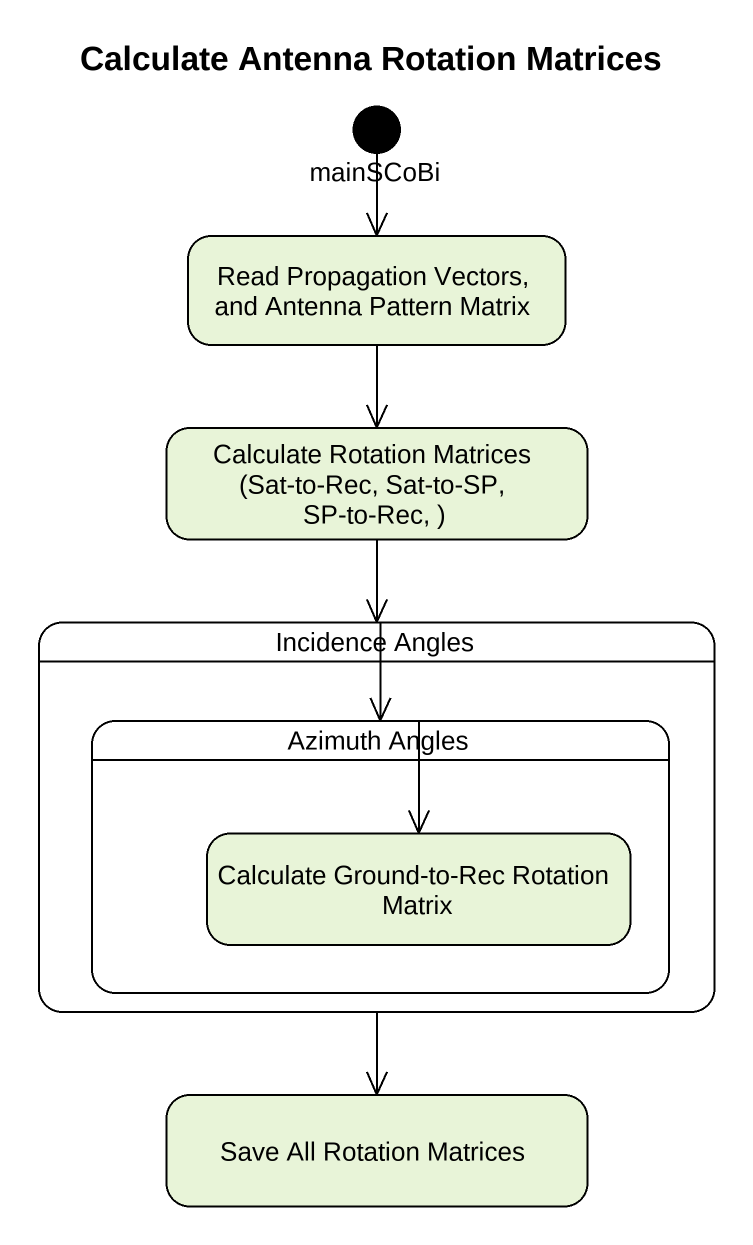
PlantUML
@startuml
title Calculate Antenna Rotation Matrices
hide empty description
state mainSCoBi <<start>>
state "Read Propagation Vectors, and Antenna Pattern Matrix" as Read_Propagation_Vectors
state "Calculate Rotation Matrices (Sat-to-Rec, Sat-to-SP, SP-to-Rec, )" as Calculate_Rotation_Matrices
state "Incidence Angles" as Incidence_Angles {
  state "Azimuth Angles" as Azimuth_Angles {
    state "Calculate Ground-to-Rec Rotation Matrix" as Calculate_Ground_to_Rec
  }
}
state "Save All Rotation Matrices" as Save_All_Rotation_Matrices
mainSCoBi --> Read_Propagation_Vectors
Read_Propagation_Vectors --> Calculate_Rotation_Matrices
Calculate_Rotation_Matrices --> Incidence_Angles
Incidence_Angles --> Azimuth_Angles
Incidence_Angles --> Save_All_Rotation_Matrices
Azimuth_Angles --> Calculate_Ground_to_Rec
@enduml
